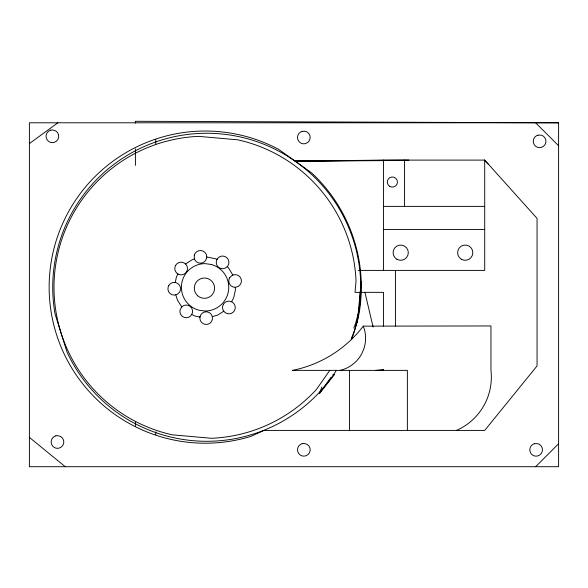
<?xml version="1.0" encoding="UTF-8"?>
<svg xmlns="http://www.w3.org/2000/svg" width="588" height="588" viewBox="0 0 588 588"><rect width="100%" height="100%" fill="white"/><g stroke="black" fill="none" stroke-linecap="round" stroke-linejoin="round"><path stroke-width="0.88" d="M360.209 292.346L359.952 302.769L358.43 313.073L355.659 323.128A85.532 85.532 0 0 1 353.822 328.001M361.23 292.346C360.694 308.163 358.019 323.951 351.293 338.387M357.328 322.268L361.238 281.711A156.092 156.092 0 0 0 311.721 172.99L278.55 149.315A156.092 156.092 0 0 0 49.862 272.134A156.092 156.092 0 0 0 250.841 436.406L263.997 430.416L484.71 430.416L537.057 365.927L537.057 218.391L484.71 160.105L383.501 160.105L295.132 161.149L383.501 160.627M175.202 282.541L176.466 276.882L177.958 274.015M332.904 374.652L334.521 374.46L319.372 393.607L321.879 387M231.584 301.798L233.686 297.771L235.413 290.009L235.296 287.304M329.831 370.337L316.373 389.513A151.101 151.101 0 0 1 211.518 438.288L172.225 434.811A151.101 151.101 0 0 1 198.626 136.365L237.919 139.841A151.101 151.101 0 0 1 356.034 280.88L355.02 292.346L383.501 292.346L383.501 326.134M319.372 393.607L330.824 377.562M181.751 306.907L180.119 309.736A6.343 6.343 0 0 0 190.732 315.866L192.372 313.022A6.343 6.343 0 0 0 181.758 306.892L177.458 300.174L175.805 294.904M535.646 466.71L558.6 443.756M29.4 143.575L57.852 122.796M185.529 263.968L192.232 259.712L194.503 258.999M223.815 311.199L217.92 314.947L212.364 316.689M375.975 370.374L383.501 369.551L383.501 370.374M206.748 257.029L215.517 258.72L216.972 259.477M295.132 161.149L408.88 160.105M558.6 122.796L29.4 122.796L29.4 466.71L558.6 466.71L558.6 122.796L135.416 121.29L135.416 123.127M383.501 206.388L484.71 206.388M383.501 229.423L484.71 229.423M358.254 270.406L484.71 270.406L484.71 160.105M407.374 430.416L407.374 370.374L292.515 370.374A118.129 118.129 0 0 0 363.274 326.134L490.958 325.958L490.958 370.374A58.197 58.197 0 0 1 456.45 430.416M199.986 317.13L194.628 315.94L191.784 314.455M29.4 437.406L65.261 466.71M227.218 266.665L228.423 267.775L232.885 275.096M535.646 122.796L558.6 145.758M484.277 160.105L488.562 164.397M364.92 292.346L373.086 326.972M383.133 369.587L383.317 370.374M361.238 281.711L361.26 291.927M404.529 160.105L404.529 206.388M395.437 270.406L395.437 326.134M383.501 160.105L383.501 270.406M349.47 370.374L349.47 430.416M155.761 139.305L155.761 143.891M155.761 431.864L155.761 434.613M135.416 148.845L135.416 165.382M135.416 421.699L135.416 426.293M351.742 339.166A154.019 154.019 0 0 0 219.78 133.807A154.019 154.019 0 0 0 55.044 313.948L67.113 352.3A154.019 154.019 0 0 0 336.402 370.381M363.274 326.134A32.979 32.979 0 0 1 363.715 349.221L361.833 353.542A32.979 32.979 0 0 1 340.151 370.374M194.297 255.214L194.297 258.5L194.929 260.028A6.343 6.343 0 0 0 204.911 261.344L206.557 258.5L206.77 256.853A6.343 6.343 0 0 0 194.929 253.685L194.297 255.214M200.074 316.484L199.861 318.123A6.343 6.343 0 0 0 210.688 322.606L212.334 319.762L212.334 316.484A6.343 6.343 0 0 0 200.706 314.947L200.074 316.484M175.628 265.342L174.989 266.871A6.343 6.343 0 0 0 185.61 272.994L186.617 271.685A6.343 6.343 0 0 0 185.61 264.027L184.294 263.02A6.343 6.343 0 0 0 175.628 265.342M168.756 285.592L168.124 287.12A6.343 6.343 0 0 0 174.254 295.11L177.422 294.257L179.744 291.935A6.343 6.343 0 0 0 175.893 282.637L174.254 282.416A6.343 6.343 0 0 0 168.756 285.592M217.075 259.22L216.435 260.756A6.343 6.343 0 0 0 227.056 266.879L228.063 265.57A6.343 6.343 0 0 0 225.741 256.897A6.343 6.343 0 0 0 217.075 259.22M229.614 277.808L228.982 279.337A6.343 6.343 0 0 0 235.104 287.326L238.28 286.481L240.602 284.158A6.343 6.343 0 0 0 233.465 274.853L231.937 275.485L229.614 277.808M223.411 304.327L222.779 305.856A6.343 6.343 0 0 0 223.411 310.677L224.418 311.985A6.343 6.343 0 0 0 233.392 311.985L234.406 310.677A6.343 6.343 0 0 0 232.084 302.004L230.547 301.372A6.343 6.343 0 0 0 223.411 304.327M50.766 130.161L49.238 130.793A6.343 6.343 0 0 0 46.915 139.459L47.922 140.775A6.343 6.343 0 0 0 52.413 142.634L54.052 142.421A6.343 6.343 0 0 0 55.581 130.793L52.413 129.941L50.766 130.161M302.217 131.344L300.681 131.977A6.343 6.343 0 0 0 298.359 140.642L299.373 141.958A6.343 6.343 0 0 0 303.856 143.817L305.503 143.597A6.343 6.343 0 0 0 307.032 131.977L305.503 131.344L302.217 131.344M537.976 135.144L536.447 135.777A6.343 6.343 0 0 0 534.125 144.45L535.131 145.765A6.343 6.343 0 0 0 539.615 147.617L541.261 147.404A6.343 6.343 0 0 0 542.79 135.777L541.261 135.144L537.976 135.144M55.853 435.848L54.324 436.487A6.343 6.343 0 0 0 52.001 445.153L53.008 446.468A6.343 6.343 0 0 0 57.492 448.328L59.138 448.107A6.343 6.343 0 0 0 60.667 436.487L57.492 435.635L55.853 435.848M302.217 443.646L300.681 444.278A6.343 6.343 0 0 0 298.359 452.951L299.373 454.267A6.343 6.343 0 0 0 303.856 456.119L305.503 455.906A6.343 6.343 0 0 0 307.032 444.278L303.856 443.433L302.217 443.646M534.499 443.668L532.971 444.3A6.343 6.343 0 0 0 530.648 452.973L531.655 454.289A6.343 6.343 0 0 0 536.146 456.141L537.785 455.928A6.343 6.343 0 0 0 539.314 444.3L537.785 443.668L534.499 443.668M211.202 264.446L205.072 263.637A23.689 23.689 0 0 0 198.942 310.207L205.072 311.015A23.689 23.689 0 0 0 211.202 264.446M396.893 259.264A7.615 7.615 0 0 0 408.315 252.671A7.615 7.615 0 0 0 396.893 246.078A7.615 7.615 0 0 0 396.893 259.264M461.411 259.264A7.615 7.615 0 0 0 472.833 252.671A7.615 7.615 0 0 0 461.411 246.078A7.615 7.615 0 0 0 461.411 259.264M389.837 186.433A5.079 5.079 0 0 0 397.451 182.037A5.079 5.079 0 0 0 389.837 177.642A5.079 5.079 0 0 0 389.837 186.433M197.686 295.757A10.15 10.15 0 0 0 214.377 290.222A10.15 10.15 0 0 0 201.236 278.536A10.15 10.15 0 0 0 197.686 295.757"/></g></svg>
